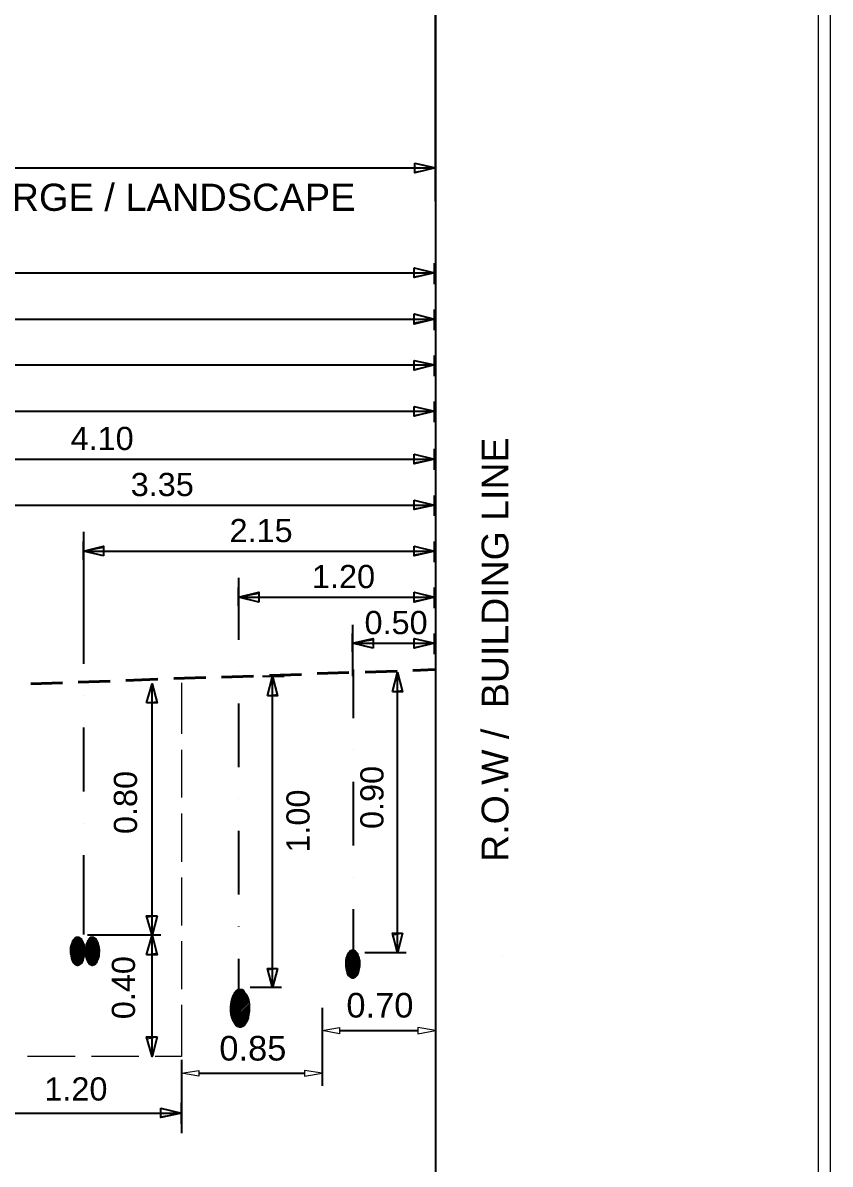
# Model space of a CAD drawing. Header units: inches. Extents: x 2 to 859, y 1 to 607.
# Drawn here: x 639.4 to 743.2, y 377.5 to 524.3 of the extents above; entities that cross this region are included whole.
import ezdxf

# ---------------------------------------------------------------- set-up
doc = ezdxf.new("R2010")
doc.units = ezdxf.units.IN
doc.header["$MEASUREMENT"] = 0
doc.layers.add('PDF_Geometry', color=7, linetype='Continuous', true_color=0x00b8b8)
doc.layers.add('PDF_Text', color=7, linetype='Continuous')
doc.styles.add('PDF Arial', font='arial.ttf')

msp = doc.modelspace()

# ---------------------------------------------------------------- linework, layer by layer
at = {"layer": 'PDF_Geometry', "color": 7, "lineweight": 0}
for points in [[(703.35, 12.88), (13.86, 12.88), (13.86, 596.19), (743.17, 596.19), (743.17, 210.07)], [(15.68, 304.63), (741.68, 304.63), (741.68, 594.3), (15.68, 594.3), (15.68, 304.63)], [(689.71, 462.93), (689.71, 461.83), (692.31, 462.28), (689.71, 462.93)], [(689.71, 461.83), (692.31, 462.28), (689.71, 461.7), (689.71, 461.83)], [(680.09, 395.1), (680.09, 394.32), (677.88, 394.71), (680.09, 395.1)], [(690.17, 395.1), (690.17, 394.32), (692.44, 394.71), (690.17, 395.1)], [(662.01, 389.57), (662.01, 388.86), (659.8, 389.25), (662.01, 389.57)], [(675.6, 389.57), (675.6, 388.86), (677.88, 389.25), (675.6, 389.57)]]:
    msp.add_lwpolyline(points, dxfattribs=at)
at = {"layer": 'PDF_Geometry', "color": 7, "lineweight": 25}
for points in [[(692.44, 546.37), (692.44, 339.95)], [(692.44, 501.37), (692.44, 537.01)], [(692.44, 514.96), (692.44, 523.16)], [(692.44, 519.19), (692.44, 492)], [(692.44, 510.86), (692.44, 510.86)], [(692.44, 504.55), (692.44, 506.9)], [(692.44, 501.37), (692.44, 506.77)], [(501.3, 505.66), (692.44, 505.66)], [(689.78, 506.25), (692.44, 505.66), (689.78, 505.01), (689.78, 506.25)], [(692.44, 502.02), (692.44, 491.61)], [(692.31, 490.7), (692.31, 493.37)], [(484.52, 492.13), (692.31, 492.13)], [(689.71, 492.78), (692.31, 492.13), (689.71, 491.55), (689.71, 492.78)], [(692.31, 484.78), (692.31, 487.45)], [(692.44, 487.52), (692.44, 487.52)], [(522.31, 486.21), (692.31, 486.21)], [(689.71, 486.87), (692.31, 486.21), (689.71, 485.56), (689.71, 486.87)], [(692.44, 483.42), (692.44, 475.22)], [(692.31, 478.87), (692.31, 481.53)], [(547.48, 480.3), (692.31, 480.3)], [(689.71, 480.88), (692.31, 480.3), (689.71, 479.65), (689.71, 480.88)], [(692.31, 472.95), (692.31, 475.61)], [(579.87, 474.38), (692.31, 474.38)], [(689.71, 474.96), (692.31, 474.38), (689.71, 473.73), (689.71, 474.96)], [(692.44, 471.13), (692.44, 471.06)], [(606.27, 468.2), (692.31, 468.2)], [(689.71, 468.85), (692.31, 468.2), (689.71, 467.61), (689.71, 468.85)], [(692.31, 466.83), (692.31, 469.5)], [(692.44, 466.96), (692.44, 458.77)], [(622.01, 462.28), (692.31, 462.28)], [(689.71, 462.93), (692.31, 462.28), (689.71, 461.7), (689.71, 462.93)], [(692.31, 460.92), (692.31, 463.52)], [(647.18, 458.83), (647.18, 452.07)], [(647.18, 455.26), (647.18, 457.6)], [(647.18, 457.6), (647.18, 457.6)], [(649.78, 455.78), (647.18, 456.36), (649.78, 457.01), (649.78, 455.78)], [(689.71, 457.01), (692.31, 456.36), (689.71, 455.78), (689.71, 457.01)], [(692.31, 454.93), (692.31, 457.6)], [(647.18, 456.36), (692.31, 456.36)], [(692.44, 454.67), (692.44, 454.67)], [(647.18, 452.07), (647.18, 441.86)], [(667.14, 452.92), (667.14, 446.15)], [(667.14, 449.34), (667.14, 451.68)], [(669.75, 449.79), (667.14, 450.45), (669.75, 451.1), (669.75, 449.79)], [(681.78, 451.68), (681.78, 451.68)], [(689.71, 451.1), (692.31, 450.45), (689.71, 449.79), (689.71, 451.1)], [(692.31, 449.01), (692.31, 451.68)], [(692.44, 450.58), (692.44, 442.38)], [(667.14, 450.45), (692.31, 450.45)], [(667.14, 449.34), (667.14, 444.98)], [(681.78, 446.87), (681.78, 440.3)], [(681.78, 443.42), (681.78, 445.76)], [(681.78, 445.76), (681.78, 445.76)], [(684.44, 443.88), (681.78, 444.53), (684.44, 445.11), (684.44, 443.88)], [(689.71, 445.11), (692.31, 444.53), (689.71, 443.88), (689.71, 445.11)], [(692.31, 443.1), (692.31, 445.76)], [(681.78, 444.53), (692.31, 444.53)], [(667.14, 440.88), (667.14, 440.88)], [(671.5, 400.24), (671.5, 440.49)], [(681.84, 441.15), (681.84, 434.9)], [(686.92, 438.28), (687.57, 440.75), (688.22, 438.28), (686.92, 438.28)], [(687.57, 404.73), (687.57, 440.3)], [(655.31, 436.85), (656.02, 439.32), (656.67, 436.85), (655.31, 436.85)], [(656.02, 391.39), (656.02, 439.32)], [(673, 440.23), (670.2, 440.23)], [(670.85, 437.76), (671.5, 440.23), (672.15, 437.76), (670.85, 437.76)], [(647.18, 437.76), (647.18, 437.76)], [(692.44, 438.28), (692.44, 438.28)], [(667.14, 436.79), (667.14, 428.59)], [(647.18, 433.67), (647.18, 425.47)], [(692.44, 434.19), (692.44, 425.93)], [(681.84, 430.8), (681.84, 430.8)], [(681.84, 426.71), (681.84, 418.51)], [(667.14, 424.5), (667.14, 424.5)], [(647.18, 421.37), (647.18, 421.37)], [(692.44, 421.83), (692.44, 421.83)], [(667.14, 420.4), (667.14, 412.2)], [(647.18, 417.28), (647.18, 407.07)], [(692.44, 417.73), (692.44, 407.33)], [(681.84, 414.42), (681.84, 414.42)], [(656.67, 409.47), (656.02, 407), (655.31, 409.47), (656.67, 409.47)], [(681.84, 410.32), (681.84, 404.07)], [(667.14, 408.11), (667.14, 408.04)], [(657.13, 407), (647.7, 407)], [(655.31, 404.46), (656.02, 407), (656.67, 404.46), (655.31, 404.46)], [(688.22, 407.26), (687.57, 404.73), (686.92, 407.26), (688.22, 407.26)], [(667.14, 403.94), (667.14, 399.65)], [(688.67, 404.73), (683.34, 404.73)], [(672.15, 402.71), (671.5, 400.24), (670.85, 402.71), (672.15, 402.71)], [(672.67, 400.24), (668.64, 400.24)], [(677.88, 397.64), (677.88, 387.62)], [(656.67, 393.93), (656.02, 391.39), (655.31, 393.93), (656.67, 393.93)], [(677.88, 394.58), (677.88, 393.15)], [(680.09, 394.71), (690.17, 394.71)], [(692.44, 394.58), (692.44, 393.15)], [(659.8, 390.94), (659.8, 387.62)], [(659.8, 389.64), (659.8, 381.51)], [(662.01, 389.25), (675.6, 389.25)], [(657.13, 384.76), (659.8, 384.11), (657.13, 383.52), (657.13, 384.76)], [(659.8, 382.74), (659.8, 385.41)], [(634.56, 384.11), (659.8, 384.11)]]:
    msp.add_lwpolyline(points, dxfattribs=at)
at = {"layer": 'PDF_Geometry', "color": 3, "lineweight": 0}
for points in [[(689.78, 506.25), (689.78, 505.14), (692.44, 505.66), (689.78, 506.25)], [(689.78, 505.14), (692.44, 505.66), (689.78, 505.01), (689.78, 505.14)], [(689.71, 492.78), (689.71, 491.68), (692.31, 492.13), (689.71, 492.78)], [(689.71, 491.68), (692.31, 492.13), (689.71, 491.55), (689.71, 491.68)], [(689.71, 486.87), (689.71, 485.76), (692.31, 486.21), (689.71, 486.87)], [(689.71, 485.76), (692.31, 486.21), (689.71, 485.56), (689.71, 485.76)], [(689.71, 480.88), (689.71, 479.78), (692.31, 480.3), (689.71, 480.88)], [(689.71, 479.78), (692.31, 480.3), (689.71, 479.65), (689.71, 479.78)], [(689.71, 474.96), (689.71, 473.86), (692.31, 474.38), (689.71, 474.96)], [(689.71, 473.86), (692.31, 474.38), (689.71, 473.73), (689.71, 473.86)], [(689.71, 468.85), (689.71, 467.74), (692.31, 468.2), (689.71, 468.85)], [(689.71, 467.74), (692.31, 468.2), (689.71, 467.61), (689.71, 467.74)], [(649.78, 457.01), (647.18, 456.36), (649.78, 456.82), (649.78, 457.01)], [(647.18, 456.36), (649.78, 456.82), (649.78, 455.78), (647.18, 456.36)], [(689.71, 457.01), (689.71, 455.91), (692.31, 456.36), (689.71, 457.01)], [(689.71, 455.91), (692.31, 456.36), (689.71, 455.78), (689.71, 455.91)], [(669.75, 451.1), (667.14, 450.45), (669.75, 450.9), (669.75, 451.1)], [(667.14, 450.45), (669.75, 450.9), (669.75, 449.79), (667.14, 450.45)], [(689.71, 451.1), (689.71, 449.99), (692.31, 450.45), (689.71, 451.1)], [(689.71, 449.99), (692.31, 450.45), (689.71, 449.79), (689.71, 449.99)], [(684.44, 445.11), (681.78, 444.53), (684.44, 444.98), (684.44, 445.11)], [(681.78, 444.53), (684.44, 444.98), (684.44, 443.88), (681.78, 444.53)], [(689.71, 445.11), (689.71, 444.01), (692.31, 444.53), (689.71, 445.11)], [(689.71, 444.01), (692.31, 444.53), (689.71, 443.88), (689.71, 444.01)], [(687.57, 440.75), (686.92, 438.28), (688.15, 438.48), (687.57, 440.75)], [(656.02, 439.32), (655.31, 436.85), (656.61, 437.05), (656.02, 439.32)], [(671.5, 440.23), (670.85, 437.76), (672.09, 437.96), (671.5, 440.23)], [(670.85, 437.76), (672.09, 437.96), (672.15, 437.76), (670.85, 437.76)], [(686.92, 438.28), (688.15, 438.48), (688.22, 438.28), (686.92, 438.28)], [(655.31, 436.85), (656.61, 437.05), (656.67, 436.85), (655.31, 436.85)], [(655.31, 409.47), (655.37, 409.28), (656.67, 409.47), (655.31, 409.47)], [(655.37, 409.28), (656.67, 409.47), (656.02, 407), (655.37, 409.28)], [(656.02, 407), (655.31, 404.46), (656.61, 404.73), (656.02, 407)], [(686.92, 407.26), (686.92, 407), (688.22, 407.26), (686.92, 407.26)], [(686.92, 407), (688.22, 407.26), (687.57, 404.73), (686.92, 407)], [(655.31, 404.46), (656.61, 404.73), (656.67, 404.46), (655.31, 404.46)], [(670.85, 402.71), (670.92, 402.51), (672.15, 402.71), (670.85, 402.71)], [(670.85, 402.71), (672.15, 402.71), (672.15, 402.71), (670.85, 402.71)], [(670.92, 402.51), (672.15, 402.71), (671.5, 400.24), (670.92, 402.51)], [(655.31, 393.93), (655.37, 393.67), (656.67, 393.93), (655.31, 393.93)], [(655.31, 393.93), (656.67, 393.93), (656.67, 393.93), (655.31, 393.93)], [(655.37, 393.67), (656.67, 393.93), (656.02, 391.39), (655.37, 393.67)], [(657.13, 384.76), (657.13, 383.65), (659.8, 384.11), (657.13, 384.76)], [(657.13, 383.65), (659.8, 384.11), (657.13, 383.52), (657.13, 383.65)]]:
    msp.add_lwpolyline(points, dxfattribs=at)
at = {"layer": 'PDF_Geometry', "color": 3, "lineweight": 40}
for points in [[(664.93, 440.17), (669.03, 440.3)], [(671.11, 440.36), (675.21, 440.49)], [(677.23, 440.62), (681.32, 440.75)], [(683.4, 440.82), (687.5, 440.95)], [(689.52, 441.02), (692.44, 441.15)], [(640.41, 439.32), (644.51, 439.45)], [(646.53, 439.52), (650.63, 439.65)], [(652.64, 439.71), (656.74, 439.91)], [(658.82, 439.97), (662.92, 440.1)]]:
    msp.add_lwpolyline(points, dxfattribs=at)
at = {"layer": 'PDF_Geometry', "color": 3, "lineweight": 20}
for points in [[(659.8, 439.45), (659.8, 432.89)], [(659.8, 430.8), (659.8, 424.69)], [(659.8, 422.61), (659.8, 416.43)], [(659.8, 414.42), (659.8, 408.24)], [(646.46, 406.74), (646.27, 406.74), (646.07, 406.61), (645.94, 406.48), (645.75, 406.22), (645.68, 405.96), (645.55, 405.7), (645.49, 405.38), (645.49, 405.05), (645.49, 404.66), (645.55, 404.33), (645.62, 404.01), (645.68, 403.75), (645.81, 403.49), (646.01, 403.29), (646.14, 403.16), (646.33, 403.1), (646.53, 403.1), (646.72, 403.16), (646.85, 403.29), (647.05, 403.49), (647.18, 403.75), (647.24, 404.01), (647.31, 404.33), (647.37, 404.66), (647.37, 405.05), (647.37, 405.38), (647.31, 405.7), (647.24, 405.96), (647.11, 406.22), (646.98, 406.48), (646.79, 406.61), (646.59, 406.74), (646.46, 406.74)], [(645.49, 405.31), (646.79, 406.61)], [(645.49, 405.18), (646.85, 406.55)], [(645.55, 405.7), (646.59, 406.74)], [(645.55, 405.51), (646.72, 406.68)], [(645.62, 405.9), (646.53, 406.74)], [(645.68, 406.09), (646.33, 406.74)], [(645.88, 406.42), (646.14, 406.61)], [(648.35, 406.74), (648.15, 406.74), (647.96, 406.61), (647.83, 406.48), (647.7, 406.22), (647.57, 405.96), (647.5, 405.7), (647.44, 405.38), (647.37, 405.05), (647.37, 404.66), (647.44, 404.33), (647.5, 404.01), (647.63, 403.75), (647.76, 403.49), (647.89, 403.29), (648.09, 403.16), (648.28, 403.1), (648.41, 403.1), (648.61, 403.16), (648.8, 403.29), (648.93, 403.49), (649.06, 403.75), (649.19, 404.01), (649.26, 404.33), (649.26, 404.66), (649.32, 405.05), (649.26, 405.38), (649.19, 405.7), (649.13, 405.96), (649, 406.22), (648.87, 406.48), (648.67, 406.61), (648.54, 406.74), (648.35, 406.74)], [(647.37, 405.25), (648.74, 406.61)], [(647.37, 405.12), (648.8, 406.55)], [(647.44, 405.57), (648.54, 406.68)], [(647.44, 405.44), (648.67, 406.68)], [(647.5, 405.77), (648.48, 406.74)], [(647.57, 405.96), (648.35, 406.74)], [(647.7, 406.22), (648.15, 406.74)], [(645.49, 405.05), (646.92, 406.48)], [(645.49, 404.86), (646.98, 406.42)], [(645.49, 404.73), (647.05, 406.29)], [(645.49, 404.59), (647.11, 406.22)], [(645.49, 404.46), (647.18, 406.16)], [(645.55, 404.33), (647.18, 406.03)], [(645.55, 404.27), (647.24, 405.96)], [(645.55, 404.14), (647.24, 405.83)], [(645.62, 404.01), (647.31, 405.7)], [(645.62, 403.94), (647.31, 405.57)], [(645.68, 403.81), (647.37, 405.51)], [(645.75, 403.68), (647.37, 405.38)], [(645.75, 403.62), (647.37, 405.25)], [(645.81, 403.55), (647.37, 405.12)], [(647.37, 404.99), (648.87, 406.42)], [(647.37, 404.79), (648.93, 406.35)], [(647.37, 404.66), (649, 406.29)], [(647.44, 404.53), (649.06, 406.16)], [(647.44, 404.4), (649.06, 406.09)], [(647.44, 404.33), (649.13, 405.96)], [(647.5, 404.2), (649.13, 405.9)], [(647.5, 404.07), (649.19, 405.77)], [(647.5, 403.94), (649.19, 405.64)], [(647.57, 403.88), (649.26, 405.51)], [(647.63, 403.75), (649.26, 405.44)], [(647.63, 403.68), (649.26, 405.31)], [(647.7, 403.55), (649.32, 405.18)], [(647.76, 403.49), (649.32, 405.05)], [(659.8, 406.22), (659.8, 400.04)], [(645.88, 403.42), (647.37, 404.99)], [(645.94, 403.36), (647.37, 404.79)], [(646.01, 403.29), (647.37, 404.66)], [(646.07, 403.23), (647.37, 404.53)], [(646.2, 403.16), (647.31, 404.33)], [(646.27, 403.16), (647.31, 404.14)], [(646.4, 403.1), (647.24, 403.94)], [(646.53, 403.1), (647.18, 403.75)], [(647.83, 403.42), (649.32, 404.86)], [(647.89, 403.36), (649.32, 404.73)], [(647.96, 403.29), (649.26, 404.59)], [(648.02, 403.23), (649.26, 404.4)], [(648.15, 403.16), (649.26, 404.27)], [(648.22, 403.1), (649.19, 404.07)], [(648.35, 403.1), (649.13, 403.88)], [(648.54, 403.16), (649, 403.55)], [(659.8, 398.03), (659.8, 391.39), (656.41, 391.39)], [(646.14, 391.39), (640.02, 391.39)], [(654.33, 391.39), (648.22, 391.39)]]:
    msp.add_lwpolyline(points, dxfattribs=at)
at = {"layer": 'PDF_Geometry', "color": 1, "lineweight": 20}
for points in [[(681.78, 405.12), (681.65, 405.05), (681.45, 404.99), (681.32, 404.79), (681.13, 404.59), (681.06, 404.33), (680.93, 404.01), (680.87, 403.68), (680.87, 403.36), (680.87, 403.03), (680.93, 402.71), (681, 402.38), (681.06, 402.06), (681.19, 401.86), (681.39, 401.67), (681.52, 401.54), (681.71, 401.47), (681.91, 401.47), (682.1, 401.54), (682.23, 401.67), (682.43, 401.86), (682.56, 402.06), (682.62, 402.38), (682.69, 402.71), (682.75, 403.03), (682.75, 403.36), (682.75, 403.68), (682.69, 404.01), (682.56, 404.33), (682.49, 404.59), (682.3, 404.79), (682.17, 404.99), (681.97, 405.05), (681.78, 405.12)], [(680.93, 404.01), (682.04, 405.05)], [(681, 404.2), (681.91, 405.12)], [(681.06, 404.4), (681.78, 405.12)], [(681.19, 404.66), (681.58, 405.05)], [(680.87, 403.81), (682.1, 404.99)], [(680.87, 403.62), (682.17, 404.99)], [(680.87, 403.49), (682.23, 404.92)], [(680.87, 403.36), (682.3, 404.79)], [(680.87, 403.23), (682.36, 404.73)], [(680.87, 403.1), (682.43, 404.66)], [(680.87, 402.97), (682.49, 404.53)], [(680.87, 402.84), (682.56, 404.46)], [(680.93, 402.71), (682.56, 404.33)], [(680.93, 402.58), (682.62, 404.27)], [(680.93, 402.45), (682.62, 404.14)], [(681, 402.32), (682.69, 404.01)], [(681, 402.25), (682.69, 403.94)], [(681.06, 402.12), (682.75, 403.81)], [(681.13, 402.06), (682.75, 403.68)], [(681.13, 401.93), (682.75, 403.55)], [(681.19, 401.86), (682.75, 403.42)], [(681.26, 401.8), (682.75, 403.29)], [(681.32, 401.73), (682.75, 403.1)], [(681.39, 401.6), (682.75, 402.97)], [(681.52, 401.54), (682.75, 402.84)], [(681.58, 401.54), (682.69, 402.64)], [(681.65, 401.47), (682.69, 402.45)], [(681.78, 401.47), (682.62, 402.25)], [(681.97, 401.47), (682.49, 401.99)]]:
    msp.add_lwpolyline(points, dxfattribs=at)
at = {"layer": 'PDF_Geometry', "color": 1, "lineweight": 25}
msp.add_lwpolyline([(701.09, 404.33), (701.09, 404.33), (701.09, 404.33)], dxfattribs=at)
at = {"layer": 'PDF_Geometry', "color": 5, "lineweight": 20}
for points in [[(667.34, 399.98), (667.08, 399.98), (666.88, 399.85), (666.62, 399.59), (666.43, 399.33), (666.3, 399), (666.17, 398.61), (666.1, 398.16), (666.04, 397.7), (666.04, 397.25), (666.1, 396.79), (666.23, 396.34), (666.36, 396.01), (666.56, 395.69), (666.75, 395.42), (666.95, 395.23), (667.21, 395.16), (667.47, 395.16), (667.66, 395.23), (667.92, 395.42), (668.12, 395.69), (668.32, 396.01), (668.45, 396.34), (668.51, 396.79), (668.58, 397.25), (668.58, 397.7), (668.58, 398.16), (668.51, 398.61), (668.38, 399), (668.19, 399.33), (667.99, 399.59), (667.79, 399.85), (667.6, 399.98), (667.34, 399.98)], [(666.04, 397.9), (667.92, 399.72)], [(666.04, 397.77), (667.99, 399.65)], [(666.04, 397.57), (668.05, 399.59)], [(666.04, 397.44), (668.12, 399.52)], [(666.04, 397.31), (668.19, 399.39)], [(666.04, 397.18), (668.19, 399.33)], [(666.1, 398.35), (667.66, 399.91)], [(666.1, 398.22), (667.73, 399.85)], [(666.1, 398.03), (667.86, 399.78)], [(666.1, 397.05), (668.25, 399.26)], [(666.17, 398.55), (667.53, 399.98)], [(666.23, 398.74), (667.47, 399.98)], [(666.3, 398.94), (667.34, 399.98)], [(666.36, 399.2), (667.14, 399.98)], [(666.56, 399.52), (666.88, 399.85)], [(666.1, 396.92), (668.32, 399.13)], [(666.1, 396.79), (668.32, 399.07)], [(666.17, 396.66), (668.38, 398.94)], [(666.17, 396.6), (668.45, 398.81)], [(666.17, 396.47), (668.45, 398.74)], [(666.23, 396.34), (668.51, 398.61)], [(666.23, 396.27), (668.51, 398.48)], [(666.3, 396.14), (668.51, 398.35)], [(666.36, 396.01), (668.58, 398.22)], [(666.36, 395.95), (668.58, 398.16)], [(666.43, 395.88), (668.58, 398.03)], [(666.49, 395.75), (668.58, 397.9)], [(666.56, 395.69), (668.58, 397.77)], [(666.62, 395.62), (668.58, 397.57)], [(666.69, 395.49), (668.58, 397.44)], [(666.75, 395.42), (668.58, 397.31)], [(666.82, 395.36), (668.58, 397.18)], [(666.88, 395.29), (668.58, 396.99)], [(666.95, 395.23), (668.51, 396.86)], [(667.08, 395.23), (668.51, 396.66)], [(667.14, 395.16), (668.45, 396.47)], [(667.27, 395.16), (668.38, 396.27)], [(667.4, 395.16), (668.32, 396.01)], [(667.66, 395.23), (668.19, 395.75)]]:
    msp.add_lwpolyline(points, dxfattribs=at)

# ---------------------------------------------------------------- texts
at = {"layer": 'PDF_Text', "attachment_point": 7, "style": 'PDF Arial'}
for s, insert, char_height in [('\\W1.000769;GRADED VERGE / LANDSCAPE', (609.2, 500.07), 3.4915), ('\\W1.001212;4.10', (645.54, 469.32), 2.9795), ('\\W1.001221;3.35', (653.27, 463.4), 2.9795), ('\\W1.000851;2.15', (665.97, 457.48), 2.9795), ('\\W1.001125;1.20', (676.57, 451.57), 2.9795), ('\\W1.001136;0.50', (683.32, 445.65), 2.9795), ('\\W1.001136;0.70', (680.99, 396.35), 3.1657), ('\\W1.001098;0.85', (664.66, 390.82), 3.1657), ('\\W1.001125;1.20', (642.17, 385.68), 2.9795)]:
    msp.add_mtext(s, dxfattribs=dict(at, insert=insert, char_height=char_height))
at = {"layer": 'PDF_Text', "attachment_point": 7, "rotation": 90, "style": 'PDF Arial'}
for s, insert, char_height in [('\\W1.000763;BUILDING LINE', (701.87, 436.18), 3.445), ('\\W1.000550;R.O.W /', (701.87, 416.42), 3.445), ('\\W1.001136;0.90', (685.8, 420.64), 2.9795), ('\\W1.001136;0.80', (654.12, 419.99), 2.9795), ('\\W1.001125;1.00', (676.3, 417.6), 2.9795), ('\\W1.001136;0.40', (653.86, 396.18), 2.9795)]:
    msp.add_mtext(s, dxfattribs=dict(at, insert=insert, char_height=char_height))

doc.saveas('drawing.dxf')
